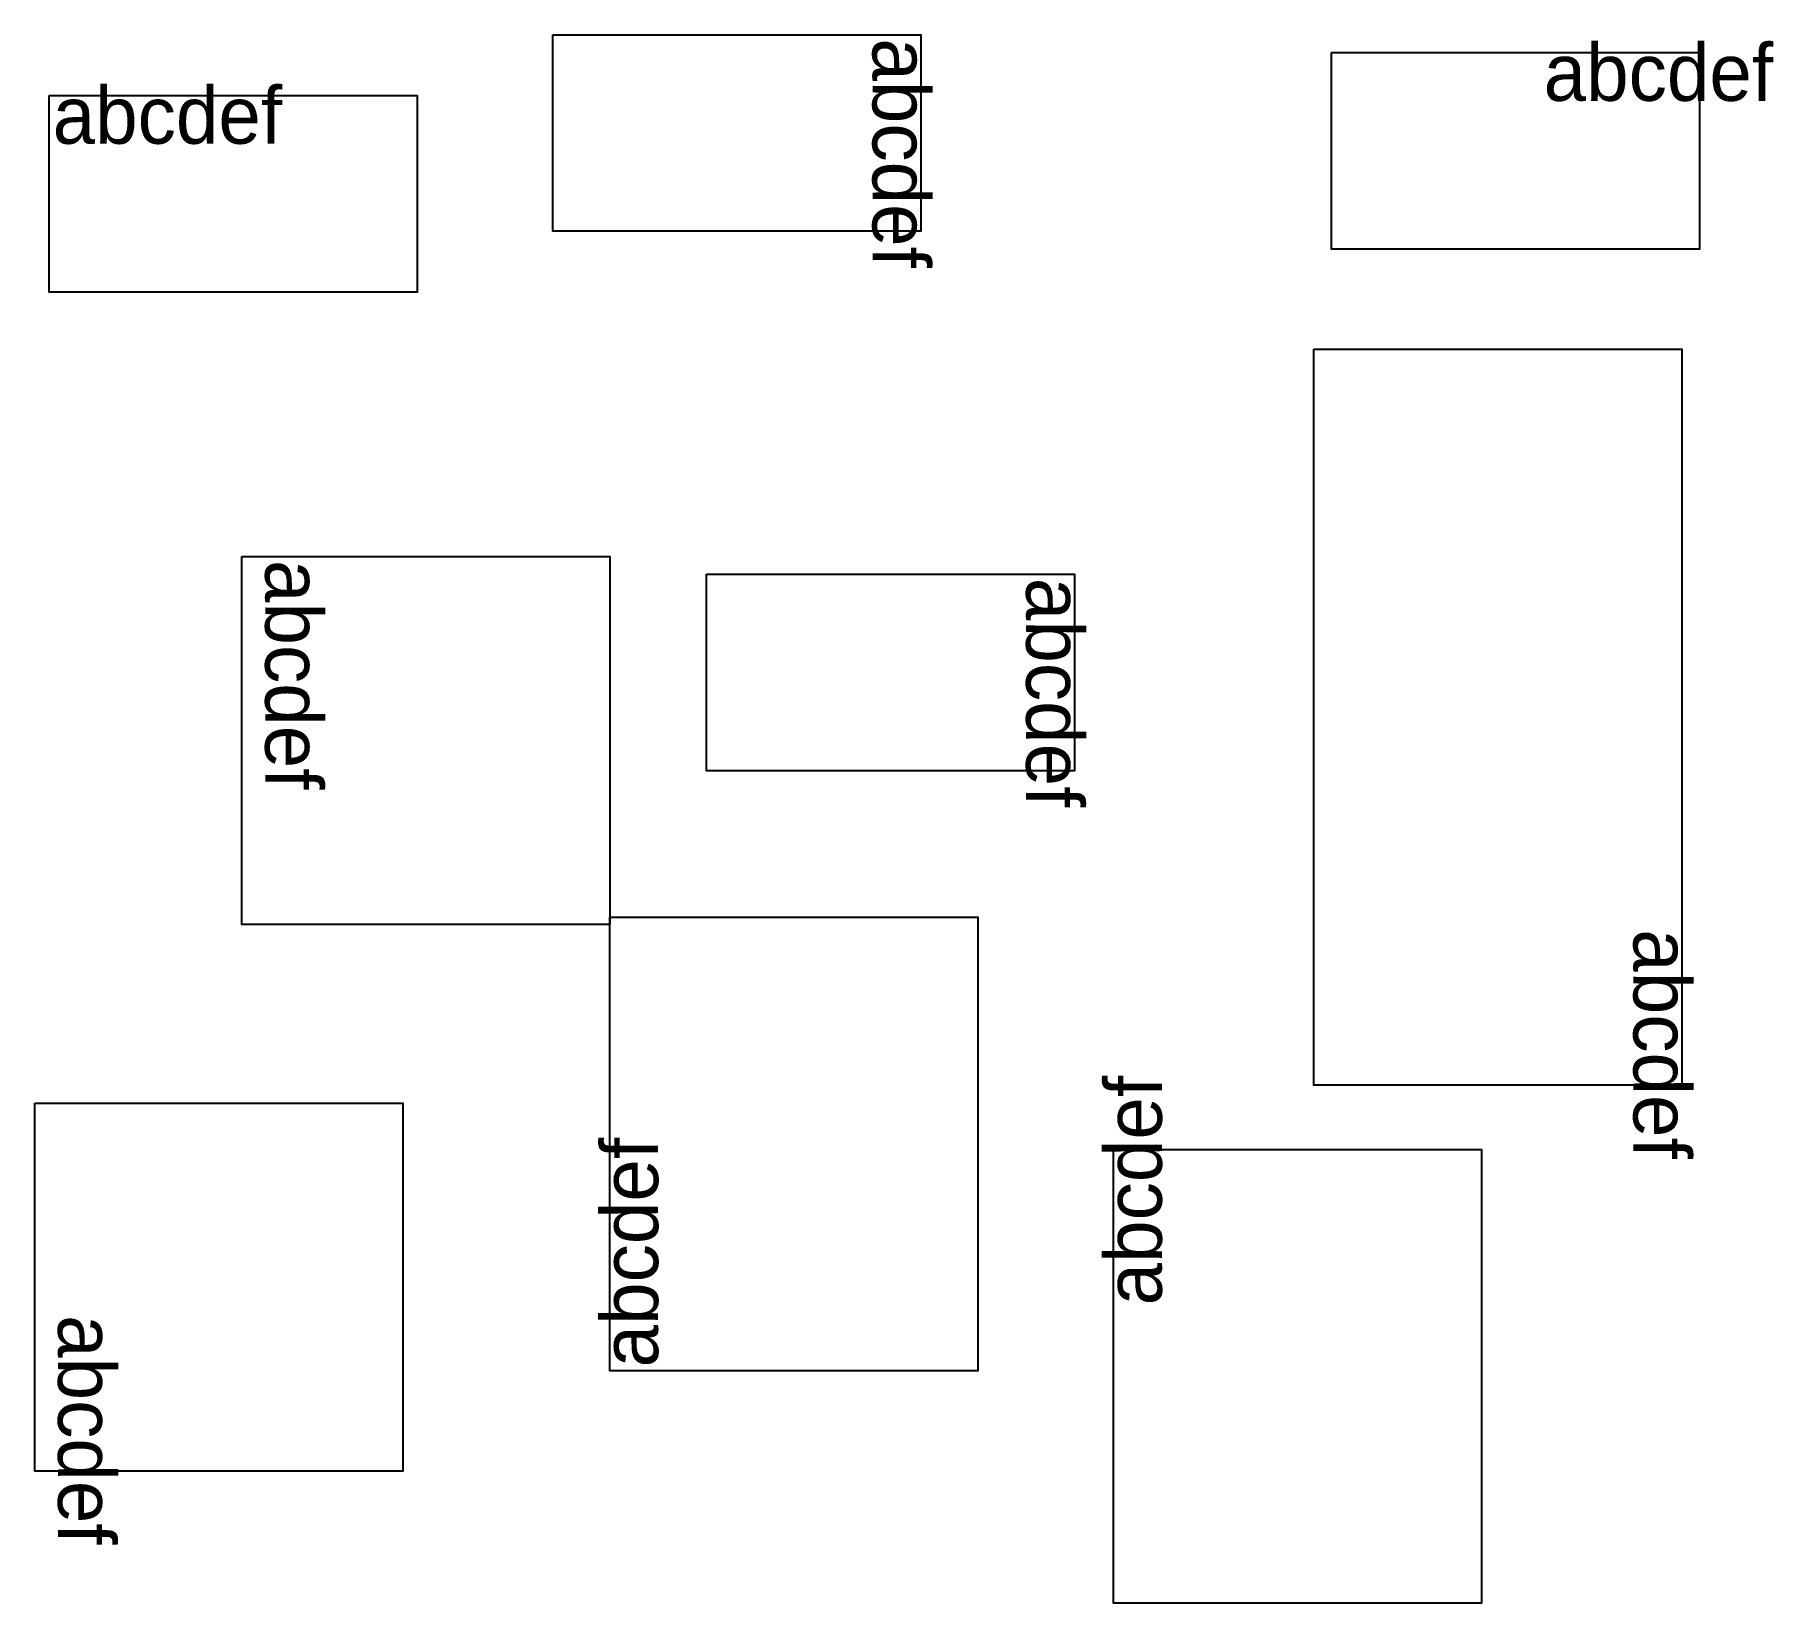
# Model space of a CAD drawing. Extents: x 40 to 527, y 199 to 638.
import ezdxf

# ---------------------------------------------------------------- set-up
doc = ezdxf.new("R2010")
doc.units = 0

msp = doc.modelspace()

# ---------------------------------------------------------------- linework, layer by layer
at = {"color": 0, "true_color": 0x000000}
for points in [[(185, 638), (288, 638), (288, 583), (185, 583)], [(403, 633), (506, 633), (506, 578), (403, 578)], [(44, 621), (147, 621), (147, 566), (44, 566)], [(398, 550), (501, 550), (501, 344), (398, 344)], [(98, 492), (201, 492), (201, 389), (98, 389)], [(228, 487), (331, 487), (331, 432), (228, 432)], [(201, 391), (304, 391), (304, 264), (201, 264)], [(40, 339), (143, 339), (143, 236), (40, 236)], [(342, 326), (445, 326), (445, 199), (342, 199)]]:
    msp.add_lwpolyline(points, close=True, dxfattribs=at)

# ---------------------------------------------------------------- texts
for rotation, p in [(-90, (274.5, 637)), (-90, (104.5, 491)), (-90, (317.5, 486)), (-90, (487.5, 387.640625)), (90, (355.5, 282.359375)), (90, (214.5, 265)), (-90, (46.5, 279.640625))]:
    msp.add_text('abcdef', height=16, rotation=rotation, dxfattribs=at).set_placement(p)
for p in [(462.359375, 619.5), (45, 607.5)]:
    msp.add_text('abcdef', height=16, dxfattribs=at).set_placement(p)

doc.saveas('drawing.dxf')
